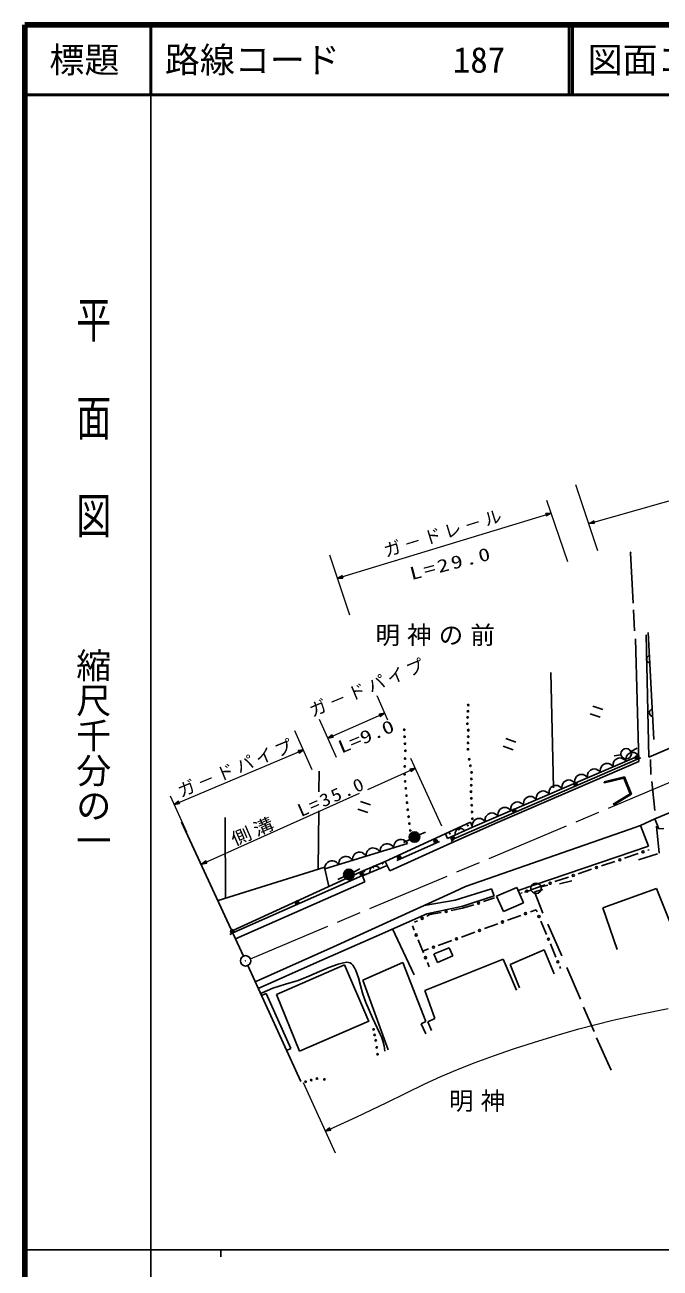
# Model space of a CAD drawing. Units: millimetres, scale not verified. Extents: x 40000 to 680000, y 20000 to 380000.
# Drawn here: x 40000 to 130754, y 202409 to 380000 of the extents above; entities that cross this region are included whole.
import ezdxf
from ezdxf.enums import TextEntityAlignment as Align

# ---------------------------------------------------------------- set-up
doc = ezdxf.new("R2010")
doc.units = ezdxf.units.MM
doc.header["$LTSCALE"] = 1000
doc.linetypes.add('CHAIN', pattern=[18.5, 12, -1.5, 3.5, -1.5])
for name, color, linetype, lineweight in [('M-BGD', 7, 'Continuous', 25), ('M-BGD-HTXT', 7, 'Continuous', 13), ('M-BMK', 2, 'CHAIN', 13), ('M-OTRS', 6, 'Continuous', 25), ('M-STR-STRC', 7, 'Continuous', 25), ('M-TTL', 2, 'Continuous', 140), ('M-TTL-BAND', 7, 'Continuous', 25), ('M-TTL-LINE', 7, 'Continuous', 50)]:
    doc.layers.add(name, color=color, linetype=linetype, lineweight=lineweight)
doc.layers.add('M-BMK-HTXT', color=7, linetype='Continuous')
doc.layers.add('M-TTL-TXT', color=7, linetype='Continuous')
doc.styles.add('@ＭＳ ゴシック', font='')
doc.styles.add('ＭＳ ゴシック', font='')
doc.styles.get('@ＭＳ ゴシック').set_extended_font_data('@MS Gothic')
doc.styles.get('ＭＳ ゴシック').set_extended_font_data('MS Gothic')

# ---------------------------------------------------------------- blocks, each defined once
blk = doc.blocks.new('BUHIN3')
at = {"color": 7, "linetype": 'Continuous', "lineweight": 25}
blk.add_circle((0, 0), 746, dxfattribs=at)
blk = doc.blocks.new('BUHIN4')
at = {"color": 7, "linetype": 'Continuous', "lineweight": 25}
blk.add_lwpolyline([(40, 498), (151, 449), (243, 382), (346, 279), (397, 164), (422, 44), (410, -110), (366, -225), (297, -330), (180, -418), (78, -470), (-40, -498)], dxfattribs=at)
blk = doc.blocks.new('BUHIN1')
at = {"color": 7, "linetype": 'Continuous', "lineweight": 25}
for radius in [746, 660, 574, 484, 398, 292, 202, 116, 22.5]:
    blk.add_circle((0, 0), radius, dxfattribs=at)
blk = doc.blocks.new('BUHIN13')
at = {"color": 7, "linetype": 'Continuous', "lineweight": 25}
blk.add_lwpolyline([(-1015, -172), (-899, -392), (-744, -570), (-508, -759), (-264, -843), (-13, -879), (302, -826), (527, -709), (730, -550), (890, -293), (973, -75), (1015, 172)], dxfattribs=at)
blk = doc.blocks.new('BUHIN14')
at = {"color": 7, "linetype": 'Continuous', "lineweight": 25}
blk.add_lwpolyline([(-957, -269), (-824, -469), (-656, -624), (-410, -782), (-167, -837), (78, -846), (375, -762), (579, -627), (758, -453), (885, -190), (943, 28), (957, 269)], dxfattribs=at)
blk = doc.blocks.new('BUHIN27')
at = {"color": 7, "linetype": 'Continuous', "lineweight": 25}
for radius in [249, 220, 191, 161, 132, 97.5, 67.5, 38.8, 7.5]:
    blk.add_circle((70, -239), radius, dxfattribs=at)
blk = doc.blocks.new('BUHIN28')
at = {"color": 7, "linetype": 'Continuous', "lineweight": 25}
for radius in [249, 220, 191, 161, 132, 97.5, 67.5, 38.8, 7.5]:
    blk.add_circle((70, -239), radius, dxfattribs=at)
blk = doc.blocks.new('BUHIN30')
at = {"color": 7, "linetype": 'Continuous', "lineweight": 25}
for radius in [249, 220, 191, 161, 132, 97.5, 67.5, 38.8, 7.5]:
    blk.add_circle((68, -239), radius, dxfattribs=at)
blk = doc.blocks.new('BUHIN31')
at = {"color": 7, "linetype": 'Continuous', "lineweight": 25}
for p, q in [((929, 172), (-409, 851)), ((-930, -175), (407, -855))]:
    blk.add_line(p, q, dxfattribs=at)
blk = doc.blocks.new('BUHIN32')
at = {"color": 7, "linetype": 'Continuous', "lineweight": 25}
blk.add_circle((0, 0), 99.5, dxfattribs=at)
blk = doc.blocks.new('BUHIN36')
at = {"color": 7, "linetype": 'Continuous', "lineweight": 25}
blk.add_circle((0, 0), 99.5, dxfattribs=at)
blk = doc.blocks.new('BUHIN41')
at = {"color": 7, "linetype": 'Continuous', "lineweight": 25}
blk.add_circle((0, 0), 99.5, dxfattribs=at)
blk = doc.blocks.new('BUHIN43')
at = {"color": 7, "linetype": 'Continuous', "lineweight": 25}
blk.add_circle((0, 0), 99.5, dxfattribs=at)
blk = doc.blocks.new('BUHIN44')
at = {"color": 7, "linetype": 'Continuous', "lineweight": 25}
blk.add_circle((0, 0), 99.5, dxfattribs=at)
blk = doc.blocks.new('BUHIN46')
at = {"color": 7, "linetype": 'Continuous', "lineweight": 25}
blk.add_circle((0, 0), 99.5, dxfattribs=at)
blk = doc.blocks.new('BUHIN48')
at = {"color": 7, "linetype": 'Continuous', "lineweight": 25}
blk.add_circle((0, 0), 99.5, dxfattribs=at)
blk = doc.blocks.new('BUHIN50')
at = {"color": 7, "linetype": 'Continuous', "lineweight": 25}
blk.add_circle((0, 0), 99.5, dxfattribs=at)
blk = doc.blocks.new('BUHIN67')
at = {"color": 7, "linetype": 'Continuous', "lineweight": 25}
blk.add_circle((0, 0), 99.5, dxfattribs=at)
blk = doc.blocks.new('BUHIN70')
at = {"color": 7, "linetype": 'Continuous', "lineweight": 25}
blk.add_circle((0, 0), 99.5, dxfattribs=at)
blk = doc.blocks.new('BUHIN72')
at = {"color": 7, "linetype": 'Continuous', "lineweight": 25}
blk.add_circle((0, 0), 99.5, dxfattribs=at)
blk = doc.blocks.new('BUHIN84')
at = {"color": 7, "linetype": 'Continuous', "lineweight": 25}
blk.add_circle((0, 0), 149, dxfattribs=at)
blk = doc.blocks.new('BUHIN88')
at = {"color": 7, "linetype": 'Continuous', "lineweight": 25}
blk.add_circle((0, 0), 149, dxfattribs=at)
blk = doc.blocks.new('BUHIN89')
at = {"color": 7, "linetype": 'Continuous', "lineweight": 25}
blk.add_circle((0, 0), 149, dxfattribs=at)
blk = doc.blocks.new('BUHIN90')
at = {"color": 7, "linetype": 'Continuous', "lineweight": 25}
blk.add_circle((0, 0), 149, dxfattribs=at)
blk = doc.blocks.new('BUHIN91')
at = {"color": 3, "linetype": 'Continuous', "lineweight": 25}
for radius in [746, 22.5]:
    blk.add_circle((0, 0), radius, dxfattribs=at)

msp = doc.modelspace()

# ---------------------------------------------------------------- linework, layer by layer
at = {"layer": 'M-BGD'}
for p, q in [((126518, 304600), (126572, 304707)), ((126894, 297405), (126518, 304600)), ((127109, 293460), (126948, 296439)), ((129833, 277898), (129027, 293224)), ((127253, 292298), (127716, 274784)), ((128746, 292858), (129159, 275411)), ((115119, 287481), (115506, 271023)), ((129159, 275411), (147291, 283196)), ((103937, 265392), (127695, 275606)), ((125159, 275747), (124175, 275569)), ((126565, 276221), (127456, 276675)), ((127515, 275122), (127973, 275322)), ((107535, 266043), (127716, 274784)), ((129446, 272905), (129361, 275062)), ((82038, 273417), (82005, 270457)), ((129986, 267767), (129560, 271911)), ((68651, 255267), (68621, 266799)), ((81974, 267715), (81881, 259385)), ((127938, 265644), (130010, 266609)), ((130010, 266609), (133581, 268073)), ((130010, 266609), (130557, 265141)), ((71223, 246985), (62359, 266094)), ((91459, 260508), (103666, 266105)), ((96343, 264288), (97256, 264697)), ((103937, 265392), (100388, 263779)), ((100834, 263123), (107535, 266043)), ((102953, 256909), (126332, 265052)), ((103666, 266105), (103937, 265392)), ((126332, 265052), (127938, 265644)), ((127938, 265644), (129106, 262675)), ((130610, 261689), (130213, 265521)), ((130557, 265141), (131283, 265226)), ((82860, 259425), (94661, 263070)), ((92120, 259140), (100834, 263123)), ((93574, 260839), (98797, 263156)), ((94985, 263652), (94086, 263213)), ((94985, 263652), (94086, 263213)), ((98797, 263156), (99254, 263359)), ((100388, 263779), (100093, 264467)), ((100915, 263331), (101268, 263684)), ((129106, 262675), (110455, 256365)), ((125681, 260977), (127605, 261627)), ((127686, 260752), (130355, 261575)), ((128997, 262097), (129164, 262153)), ((82848, 259685), (67601, 254940)), ((83425, 256900), (82860, 259425)), ((86958, 258980), (87853, 259427)), ((88018, 259002), (91459, 260508)), ((88256, 258432), (91744, 259939)), ((91459, 260508), (91744, 259939)), ((91744, 259939), (92120, 259140)), ((93117, 260636), (93574, 260839)), ((119049, 258738), (120972, 259388)), ((122365, 259858), (124288, 260507)), ((88018, 259002), (69596, 250570)), ((69726, 250284), (88230, 258494)), ((70071, 249467), (88587, 257603)), ((85606, 258330), (84698, 257911)), ((88256, 258432), (88018, 259002)), ((88230, 258494), (88687, 258697)), ((88587, 257603), (88256, 258432)), ((115733, 257619), (117656, 258268)), ((116360, 257289), (118120, 257743)), ((84095, 248301), (101417, 256230)), ((101417, 256230), (102953, 256909)), ((106650, 256568), (101496, 254966)), ((107040, 255594), (106650, 256568)), ((110263, 256801), (107400, 255542)), ((111234, 254593), (110263, 256801)), ((110857, 255973), (111024, 256030)), ((112321, 256420), (111376, 256092)), ((112416, 256500), (114340, 257149)), ((112811, 256153), (114003, 256494)), ((114001, 253136), (112811, 256153)), ((113752, 256866), (114716, 257134)), ((130225, 256617), (122561, 253874)), ((132524, 250930), (130225, 256617)), ((101496, 254966), (97046, 254229)), ((97448, 253038), (102559, 254099)), ((102522, 253809), (104119, 254322)), ((102559, 254099), (107040, 255594)), ((105518, 254772), (107115, 255285)), ((107400, 255542), (108371, 253333)), ((108371, 253333), (111234, 254593)), ((90220, 249843), (97448, 253038)), ((97416, 252692), (97872, 252916)), ((97872, 252916), (99476, 253224)), ((100919, 253501), (102522, 253809)), ((108929, 252103), (110836, 252799)), ((112217, 253303), (113048, 253606)), ((113048, 253606), (113170, 253310)), ((122561, 253874), (124618, 247904)), ((95607, 244305), (92539, 250868)), ((95378, 251296), (95632, 250678)), ((95641, 251818), (96097, 252042)), ((105641, 250902), (107548, 251599)), ((113734, 251953), (114512, 250078)), ((116693, 247027), (114728, 251556)), ((69269, 250081), (69726, 250284)), ((81643, 246052), (90220, 249843)), ((96189, 249318), (96959, 247439)), ((99066, 248502), (100973, 249198)), ((102354, 249702), (104260, 250398)), ((115075, 248720), (115853, 246845)), ((72923, 243319), (84095, 248301)), ((96854, 247694), (97685, 247998)), ((98966, 246056), (98442, 247310)), ((98458, 247294), (100601, 248168)), ((101125, 247040), (98966, 246056)), ((100601, 248168), (101125, 247040)), ((109317, 245773), (114183, 247878)), ((114183, 247878), (115632, 244460)), ((71850, 245622), (79411, 229057)), ((73344, 242347), (81643, 246052)), ((75945, 241472), (85650, 245719)), ((85650, 245719), (89122, 237655)), ((94008, 246046), (88266, 243531)), ((97261, 237626), (94008, 246046)), ((108333, 246538), (97124, 242055)), ((97516, 246079), (97770, 245461)), ((110247, 242109), (108333, 246538)), ((110684, 242437), (109317, 245773)), ((116417, 245487), (116539, 245191)), ((119385, 240831), (117419, 245360)), ((88266, 243531), (91902, 233598)), ((73808, 241343), (74483, 241646)), ((78008, 233785), (74483, 241646)), ((97124, 242055), (98546, 238063)), ((79217, 233380), (75945, 241472)), ((98546, 238063), (97589, 237571)), ((121350, 236217), (119812, 239678)), ((89141, 237672), (79217, 233380)), ((96605, 237298), (97261, 237626)), ((97261, 235876), (96605, 237298)), ((97589, 237571), (98081, 236341)), ((123743, 230706), (121649, 235320)), ((77386, 233507), (78008, 233785))]:
    msp.add_line(p, q, dxfattribs=at)
for points in [[(101268, 263684), (101293, 263709), (127515, 275122)], [(101480, 264275), (101463, 264457), (101485, 264628), (101546, 264837), (101659, 264987), (101798, 265108), (102010, 265204), (102192, 265229), (102379, 265215), (102581, 265126), (102723, 265030), (102846, 264896)], [(89312, 258888), (89298, 259070), (89323, 259240), (89388, 259448), (89504, 259596), (89645, 259714), (89858, 259806), (90041, 259828), (90228, 259811), (90428, 259718), (90568, 259619), (90688, 259483)], [(91411, 233414), (91312, 234160), (91155, 234887), (90940, 235472), (90667, 236037), (89662, 238176), (88707, 240352), (88293, 241562), (87938, 242786), (87650, 243868), (87301, 244941), (87112, 245326), (86865, 245688), (86676, 245885), (86455, 246027), (86211, 246090), (85947, 246095), (85331, 245991), (84746, 245833), (83417, 245334), (82096, 244773), (80576, 244110), (79035, 243504), (77214, 242981), (75409, 242400), (74641, 242087), (73901, 241720), (73813, 241674), (73716, 241622)]]:
    msp.add_lwpolyline(points, dxfattribs=at)
for centre, radius in [((103216, 280176), 99.5), ((103345, 279273), 99.5), ((103345, 279230), 99.5), ((94365, 276308), 99.5), ((103302, 276523), 99.5), ((103474, 275105), 99.5), ((103646, 274160), 99.5), ((94236, 272957), 99.5), ((103818, 273215), 99.5), ((103732, 270465), 99.5), ((94708, 267886), 99.5), ((101988, 265055), 49.7), ((103275, 265640), 49.7), ((100700, 264470), 49.7), ((101092, 263860), 249), ((101092, 263860), 220), ((101092, 263860), 191), ((101092, 263860), 161), ((101092, 263860), 132), ((101092, 263860), 97.5), ((101092, 263860), 67.5), ((101092, 263860), 38.8), ((101092, 263860), 7.5), ((89788, 259639), 49.7), ((91087, 260200), 49.7), ((88490, 259078), 49.7), ((104819, 254547), 149), ((96757, 252367), 149), ((100197, 253362), 149), ((90133, 234928), 99.5), ((81730, 229492), 99.5), ((82791, 229362), 99.5)]:
    msp.add_circle(centre, radius, dxfattribs=at)
at = {"layer": 'M-BGD-HTXT'}
for p, q in [((120598, 308778), (167702, 322136)), ((121832, 304884), (118719, 314274)), ((114540, 312117), (117535, 303353)), ((84675, 300943), (115177, 310253)), ((86407, 295680), (83586, 304251)), ((90264, 284215), (91799, 280747)), ((84511, 275367), (82109, 280792)), ((83295, 278113), (91381, 281692)), ((81060, 273607), (78569, 279163)), ((61346, 268641), (79786, 276447)), ((88976, 270788), (95770, 273840)), ((99550, 265537), (95155, 275192)), ((65234, 260124), (87820, 270269)), ((63150, 264689), (60815, 269804)), ((79773, 228909), (84338, 218877))]:
    msp.add_line(p, q, dxfattribs=at)
for points in [[(115177, 310253), (114405, 310214), (114514, 309855)], [(115030, 310208), (114543, 309922), (114466, 310174)], [(114958, 310186), (114561, 309958), (114501, 310155)], [(114885, 310164), (114580, 309993), (114536, 310136)], [(114813, 310142), (114599, 310028), (114571, 310117)], [(120598, 308778), (121371, 308803), (121269, 309163)], [(120746, 308820), (121239, 309096), (121311, 308844)], [(120818, 308841), (121220, 309062), (121276, 308863)], [(120892, 308862), (121200, 309027), (121241, 308883)], [(120964, 308882), (121181, 308992), (121206, 308902)], [(84675, 300943), (85447, 300983), (85337, 301341)], [(84822, 300988), (85309, 301274), (85386, 301023)], [(84894, 301010), (85290, 301239), (85350, 301041)], [(84967, 301032), (85272, 301204), (85315, 301060)], [(85039, 301054), (85253, 301168), (85280, 301079)], [(91381, 281692), (90619, 281560), (90771, 281217)], [(91240, 281630), (90791, 281288), (90685, 281528)], [(91172, 281600), (90805, 281325), (90722, 281513)], [(91101, 281569), (90820, 281362), (90759, 281499)], [(91033, 281538), (90834, 281399), (90796, 281485)], [(83295, 278113), (84057, 278245), (83905, 278588)], [(83436, 278175), (83885, 278517), (83991, 278277)], [(83504, 278205), (83871, 278480), (83954, 278292)], [(83575, 278237), (83856, 278443), (83917, 278306)], [(83643, 278267), (83842, 278406), (83880, 278320)], [(79786, 276447), (79023, 276328), (79169, 275982)], [(79645, 276388), (79190, 276052), (79088, 276294)], [(79576, 276358), (79205, 276089), (79125, 276279)], [(79505, 276328), (79220, 276126), (79161, 276264)], [(79436, 276299), (79235, 276163), (79198, 276249)], [(95770, 273840), (95009, 273704), (95163, 273362)], [(95630, 273777), (95182, 273433), (95075, 273672)], [(95561, 273747), (95197, 273470), (95112, 273658)], [(95491, 273715), (95211, 273507), (95149, 273644)], [(95423, 273684), (95225, 273544), (95186, 273630)], [(61346, 268641), (62110, 268760), (61964, 269106)], [(61488, 268700), (61942, 269036), (62045, 268794)], [(61557, 268730), (61927, 268999), (62008, 268809)], [(61627, 268760), (61912, 268962), (61971, 268824)], [(61697, 268789), (61898, 268925), (61934, 268839)], [(65234, 260124), (65995, 260260), (65841, 260602)], [(65374, 260187), (65822, 260532), (65929, 260292)], [(65443, 260218), (65808, 260495), (65892, 260307)], [(65513, 260249), (65793, 260457), (65855, 260321)], [(65581, 260280), (65779, 260420), (65818, 260335)], [(82928, 221974), (83688, 222120), (83530, 222460)], [(83068, 222039), (83511, 222389), (83621, 222151)], [(83136, 222071), (83497, 222352), (83584, 222165)], [(83206, 222103), (83484, 222315), (83547, 222179)], [(83274, 222135), (83470, 222277), (83509, 222192)]]:
    msp.add_lwpolyline(points, close=True, dxfattribs=at)
for points in [[(115103, 310231), (114524, 309887), (114431, 310192), (115102, 310230)], [(114612, 310081), (114739, 310120), (114618, 310063), (114607, 310099), (114739, 310120)], [(120672, 308799), (121258, 309131), (121345, 308825), (120674, 308800)], [(121167, 308939), (121038, 308903), (121161, 308958), (121172, 308921), (121038, 308903)], [(84748, 300965), (85328, 301309), (85421, 301004), (84750, 300966)], [(85240, 301115), (85112, 301077), (85234, 301133), (85245, 301097), (85112, 301077)], [(91310, 281661), (90777, 281251), (90648, 281542), (91309, 281660)], [(90841, 281453), (90962, 281507), (90848, 281436), (90833, 281470), (90962, 281507)], [(83366, 278144), (83899, 278555), (84028, 278263), (83367, 278145)], [(83835, 278352), (83714, 278298), (83828, 278369), (83843, 278335), (83714, 278298)], [(79716, 276417), (79175, 276016), (79051, 276309), (79714, 276417)], [(79242, 276217), (79365, 276269), (79250, 276200), (79235, 276234), (79365, 276269)], [(95700, 273809), (95168, 273395), (95038, 273686), (95698, 273808)], [(95231, 273598), (95353, 273653), (95239, 273581), (95224, 273615), (95353, 273653)], [(61417, 268670), (61957, 269072), (62082, 268779), (61419, 268671)], [(61890, 268871), (61767, 268819), (61883, 268888), (61897, 268854), (61767, 268819)], [(65304, 260156), (65836, 260569), (65966, 260278), (65306, 260156)], [(65773, 260366), (65651, 260311), (65765, 260383), (65781, 260349), (65651, 260311)], [(82928, 221974), (87339, 223986), (91732, 226056), (94411, 227418), (97119, 228728), (99445, 229772), (101795, 230761), (104351, 231771), (106929, 232724), (109799, 233721), (112686, 234660), (115903, 235653), (119147, 236592), (121562, 237230), (123991, 237809), (127924, 238678), (131881, 239491)], [(82998, 222007), (83525, 222427), (83659, 222138), (83000, 222007)], [(83464, 222223), (83343, 222167), (83456, 222240), (83472, 222206), (83343, 222167)]]:
    msp.add_lwpolyline(points, dxfattribs=at)
at = {"layer": 'M-BMK'}
msp.add_line((72229, 246595), (161396, 284106), dxfattribs=at)
at = {"layer": 'M-STR-STRC'}
for p, q in [((122749, 271882), (125666, 272574)), ((122749, 271882), (125666, 272574)), ((122784, 271736), (122749, 271882)), ((122784, 271736), (122749, 271882)), ((125575, 272399), (122784, 271736)), ((125575, 272399), (122784, 271736)), ((126471, 270179), (125575, 272399)), ((126471, 270179), (125575, 272399)), ((125666, 272574), (126657, 270117)), ((125666, 272574), (126657, 270117)), ((124054, 268705), (126471, 270179)), ((124054, 268705), (126471, 270179)), ((126657, 270117), (124132, 268577)), ((126657, 270117), (124132, 268577)), ((124054, 268705), (124132, 268577)), ((124132, 268577), (124054, 268705))]:
    msp.add_line(p, q, dxfattribs=at)
at = {"layer": 'M-TTL'}
for p, q in [((40000, 380000), (40000, 20000)), ((680000, 380000), (40000, 380000))]:
    msp.add_line(p, q, dxfattribs=at)
at = {"layer": 'M-TTL-BAND'}
for p, q in [((58000, 370000), (58000, 20000)), ((40000, 205000), (579000, 205000)), ((68000, 205000), (68000, 204000))]:
    msp.add_line(p, q, dxfattribs=at)
at = {"layer": 'M-TTL-LINE'}
for p, q in [((58000, 380000), (58000, 370000)), ((117750, 380000), (117750, 370000)), ((118250, 380000), (118250, 370000)), ((40000, 370000), (680000, 370000))]:
    msp.add_line(p, q, dxfattribs=at)

# ---------------------------------------------------------------- block references
at = {"layer": 'M-BGD', "rotation": 187.54992}
for name, p in [('BUHIN4', (129228, 289392)), ('BUHIN32', (103345, 282840)), ('BUHIN31', (121650, 281895)), ('BUHIN32', (103259, 281064)), ('BUHIN32', (103302, 281952)), ('BUHIN4', (129631, 281730)), ('BUHIN50', (94193, 279316)), ('BUHIN50', (94250, 278314)), ('BUHIN50', (94307, 277311)), ('BUHIN36', (103317, 277426)), ('BUHIN36', (103331, 278328)), ('BUHIN31', (109232, 277254)), ('BUHIN48', (94322, 275191)), ('BUHIN14', (124953, 274427)), ('BUHIN3', (125897, 275881)), ('BUHIN14', (126781, 275213)), ('BUHIN30', (127515, 275122)), ('BUHIN48', (94279, 274074)), ('BUHIN14', (121298, 272856)), ('BUHIN14', (123126, 273642)), ('BUHIN46', (94330, 271943)), ('BUHIN41', (103789, 272298)), ('BUHIN14', (117643, 271285)), ('BUHIN30', (118763, 271313)), ('BUHIN14', (119471, 272070)), ('BUHIN46', (94425, 270929)), ('BUHIN46', (94519, 269915)), ('BUHIN41', (103761, 271381)), ('BUHIN14', (113988, 269713)), ('BUHIN14', (115816, 270499)), ('BUHIN31', (88476, 268285)), ('BUHIN46', (94614, 268900)), ('BUHIN43', (103786, 269498)), ('BUHIN43', (103839, 268531)), ('BUHIN14', (108506, 267356)), ('BUHIN14', (110333, 268142)), ('BUHIN14', (112161, 268928)), ('BUHIN44', (94823, 266898)), ('BUHIN43', (103893, 267564)), ('BUHIN14', (104851, 265785)), ('BUHIN43', (103947, 266597)), ('BUHIN14', (106678, 266571)), ('BUHIN30', (110012, 267504)), ('BUHIN1', (95659, 263981)), ('BUHIN44', (94937, 265910)), ('BUHIN44', (95052, 264921)), ('BUHIN13', (91711, 262159)), ('BUHIN13', (93677, 262766)), ('BUHIN28', (98797, 263156)), ('BUHIN13', (85810, 260336)), ('BUHIN13', (87777, 260944)), ('BUHIN13', (89744, 261551)), ('BUHIN28', (93574, 260839)), ('BUHIN90', (128301, 261862)), ('BUHIN13', (83843, 259729)), ('BUHIN1', (86287, 258644)), ('BUHIN90', (121669, 259623)), ('BUHIN90', (124985, 260742)), ('BUHIN27', (88230, 258494)), ('BUHIN90', (115036, 257384)), ('BUHIN90', (118352, 258503)), ('BUHIN90', (111720, 256265)), ('BUHIN3', (113030, 256665)), ('BUHIN27', (78978, 254389)), ('BUHIN88', (111526, 253051)), ('BUHIN89', (113452, 252631)), ('BUHIN27', (69726, 250284)), ('BUHIN88', (104951, 250650)), ('BUHIN88', (108239, 251851)), ('BUHIN84', (95910, 249998)), ('BUHIN88', (101663, 249450)), ('BUHIN89', (114793, 249399)), ('BUHIN84', (97237, 246759)), ('BUHIN88', (98375, 248250)), ('BUHIN89', (116135, 246166)), ('BUHIN72', (89808, 236509)), ('BUHIN72', (89971, 235719)), ('BUHIN70', (90263, 233943)), ('BUHIN70', (90393, 232957)), ('BUHIN67', (80105, 229037)), ('BUHIN67', (80918, 229265))]:
    msp.add_blockref(name, p, dxfattribs=at)
at = {"layer": 'M-OTRS', "rotation": 187.54992}
msp.add_blockref('BUHIN91', (71538, 246305), dxfattribs=at)

# ---------------------------------------------------------------- texts
at = {"layer": 'M-BGD-HTXT', "style": 'ＭＳ ゴシック', "width": 1.35}
msp.add_text('L=9.0', height=1833, rotation=22.6, dxfattribs=at).set_placement((85420, 275384), align=Align.BOTTOM_LEFT)
at = {"layer": 'M-BGD-HTXT', "char_height": 1833, "attachment_point": 7, "style": 'ＭＳ ゴシック'}
for s, insert, rotation in [('\\T1.2;ガ－ドレ－ル', (91618, 303843), 17.2), ('\\T1.2;\\W1.35;L=29.0', (95254, 300651), 14.5), ('\\T1.2;ガ－ドパイプ', (81125, 281004), 22.6), ('\\T1.2;ガ－ドパイプ', (62332, 269510), 22.6), ('\\T1.2;\\W1.15;側溝\u3000L=35.0', (70043, 262503), 23.6)]:
    msp.add_mtext(s, dxfattribs=dict(at, insert=insert, rotation=rotation))
at = {"layer": 'M-BMK-HTXT', "char_height": 2566, "attachment_point": 7, "style": 'ＭＳ ゴシック'}
for s, insert in [('\\T1.29;明神の前', (90094, 291249)), ('\\T1.29;明神', (100594, 224705))]:
    msp.add_mtext(s, dxfattribs=dict(at, insert=insert))
at = {"layer": 'M-TTL-BAND', "style": '@ＭＳ ゴシック', "width": 1.4}
msp.add_text('平  面  図', height=3666, rotation=270, dxfattribs=at).set_placement((49777, 306475), align=Align.MIDDLE_RIGHT)
at = {"layer": 'M-TTL-BAND', "style": '@ＭＳ ゴシック'}
msp.add_text('縮尺千分の一', height=3666, rotation=270, dxfattribs=at).set_placement((49777, 261030), align=Align.MIDDLE_RIGHT)
at = {"layer": 'M-TTL-TXT', "style": 'ＭＳ ゴシック'}
msp.add_text('標題', height=3666, dxfattribs=at).set_placement((48500, 375000), align=Align.MIDDLE_CENTER)
for s, p in [('路線コード', (60000, 375000)), ('187', (101142, 375000)), ('図面コード', (120380, 375000))]:
    msp.add_text(s, height=3666, dxfattribs=at).set_placement(p, align=Align.MIDDLE_LEFT)

doc.saveas('drawing.dxf')
